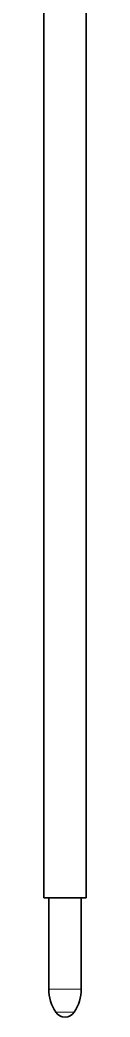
# Model space of a CAD drawing. Extents: x 386 to 1062, y 188 to 634.
# Drawn here: x 600 to 603, y 491.3 to 562.4 of the extents above; entities that cross this region are included whole.
import ezdxf

# ---------------------------------------------------------------- set-up
doc = ezdxf.new("R2010")
doc.units = 0

msp = doc.modelspace()

# ---------------------------------------------------------------- linework, layer by layer
at = {"color": 7, "lineweight": 35}
for p, q in [((600.016, 499.759), (600.016, 595.259)), ((603.016, 499.759), (603.016, 595.259))]:
    msp.add_line(p, q, dxfattribs=at)
at = {"color": 7, "lineweight": 35, "ltscale": 0.075}
msp.add_line((603.016, 499.759), (600.016, 499.759), dxfattribs=at)
at = {"color": 7, "lineweight": 35, "ltscale": 0.1625}
for p, q in [((600.366, 493.259), (600.366, 499.759)), ((602.666, 493.259), (602.666, 499.759))]:
    msp.add_line(p, q, dxfattribs=at)
at = {"color": 7, "lineweight": 13, "ltscale": 0.042532}
msp.add_line((602.067, 493.259), (600.366, 493.259), dxfattribs=at)
at = {"color": 7, "lineweight": 13, "ltscale": 0.014967}
msp.add_line((602.666, 493.259), (602.067, 493.259), dxfattribs=at)
at = {"color": 7, "lineweight": 13, "ltscale": 0.02404}
msp.add_line((601.827, 491.607), (600.866, 491.607), dxfattribs=at)
at = {"color": 7, "lineweight": 13, "ltscale": 0.008459}
msp.add_line((602.166, 491.607), (601.827, 491.607), dxfattribs=at)
at = {"color": 7, "lineweight": 35}
for centre, radius, start, end in [((603.345, 493.259), 2.979, 180.00001, 213.67754), ((599.687, 493.259), 2.979, 326.32246, 0), ((601.516, 492.04), 0.781, 213.67754, 270), ((601.516, 492.04), 0.781, 270, 326.32246)]:
    msp.add_arc(centre, radius, start, end, dxfattribs=at)

doc.saveas('drawing.dxf')
